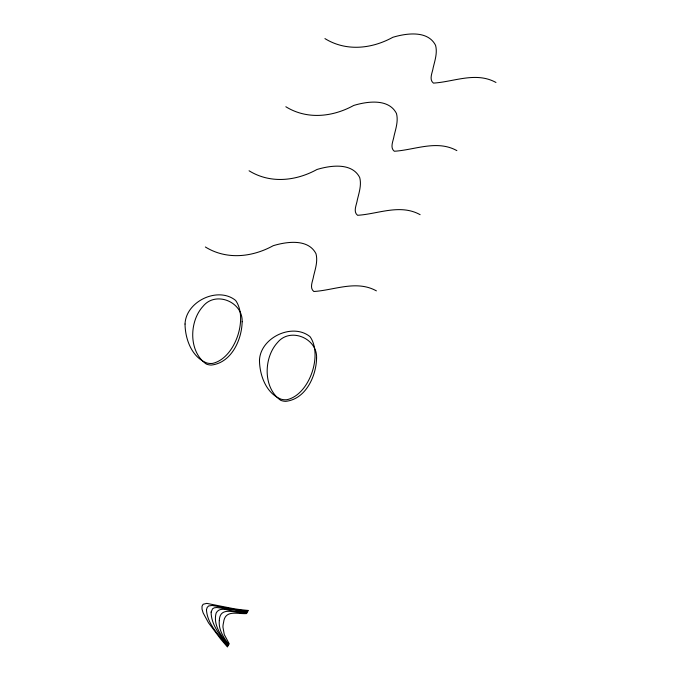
<?xml version="1.0" encoding="UTF-8"?>
<svg xmlns="http://www.w3.org/2000/svg" width="681" height="681" viewBox="0 0 681 681"><rect width="100%" height="100%" fill="white"/><g stroke="black" fill="none" stroke-linecap="round" stroke-linejoin="round"><path stroke-width="1.02" d="M495.972 82.478C475.934 71.403 453.989 81.848 433.422 83.108C428.672 79.481 432.546 72.433 433.193 67.674C434.929 60.43 437.551 52.812 435.576 45.346C427.872 30.143 406.421 33.199 392.818 37.302C371.809 48.853 346.186 51.739 324.931 38.596M456.874 150.62C436.827 139.545 414.882 149.99 394.316 151.25C389.566 147.632 393.439 140.584 394.086 135.825C395.823 128.581 398.445 120.954 396.47 113.497C388.766 98.285 367.314 101.341 353.72 105.453C332.703 116.996 307.088 119.882 285.833 106.738M420.117 214.668C400.07 203.593 378.125 214.038 357.559 215.298C352.818 211.672 356.691 204.632 357.338 199.874C359.066 192.629 361.688 185.002 359.713 177.545C352.009 162.333 330.566 165.389 316.963 169.492C295.954 181.044 270.331 183.93 249.076 170.786M376.397 290.864C356.35 279.789 334.405 290.225 313.839 291.494C309.097 287.867 312.962 280.819 313.609 276.06C315.346 268.816 317.967 261.198 315.993 253.732C308.289 238.529 286.837 241.576 273.243 245.688C252.225 257.239 226.611 260.116 205.356 246.982M242.138 321.79C241.823 339.836 231.319 362.871 211.357 365.05A12.837 11.1 -11.1 0 1 206.249 364.012C188.475 351.711 189.063 321.458 203.083 306.254C215.817 290.557 243.1 302.049 242.138 321.79M316.58 358.061C316.265 376.116 305.76 399.151 285.799 401.33A12.837 11.1 -11.1 0 1 280.691 400.292C262.917 387.991 263.504 357.738 277.525 342.534C290.259 326.837 317.542 338.329 316.58 358.061M185.036 324.028C185.172 339.061 191.727 357.193 206.786 362.947A15.74 15.706 0.3 0 0 212.515 363.416C234.962 358.487 248.488 318.631 235.617 300.423C218.005 286.071 185.836 301.402 185.036 324.028M259.478 360.309C259.614 375.333 266.169 393.473 281.227 399.228A15.74 15.706 0.3 0 0 286.956 399.696C309.404 394.759 322.93 354.912 310.059 336.695C292.447 322.343 260.278 337.674 259.478 360.309M206.454 609.742C207.305 624.358 219.299 635.424 227.786 646.329L227.428 646.95L220.882 639.331L208.556 622.902L203.142 612.909L202.027 609.12L202.019 606.209L203.134 604.26L206.769 603.375L233.498 608.635A170.386 158.962 -10.5 0 0 248.369 610.448L248.012 611.078L237.958 610.031L212.106 605.452L208.624 605.962L207.203 607.418L206.454 609.742M211.119 612.066C211.136 625.132 220.516 635.943 228.144 645.699L228.501 645.069C221.436 636.343 212.83 625.005 216.132 613.087C219.989 605.494 230.263 611.742 236.588 611.283A179.835 167.773 -10.5 0 0 247.297 612.33L247.654 611.7L216.83 607.52L214.319 607.793L212.532 608.831L211.119 612.066M219.291 620.621C218.422 629.559 223.513 637.748 228.867 644.447L229.225 643.817L224.279 634.573L222.942 627.099A20.558 19.179 -10.5 0 1 223.564 622.536C224.977 609.189 237.533 614.253 246.573 613.581L246.939 612.951C237.703 614.415 219.827 604.558 219.291 620.621"/></g></svg>
